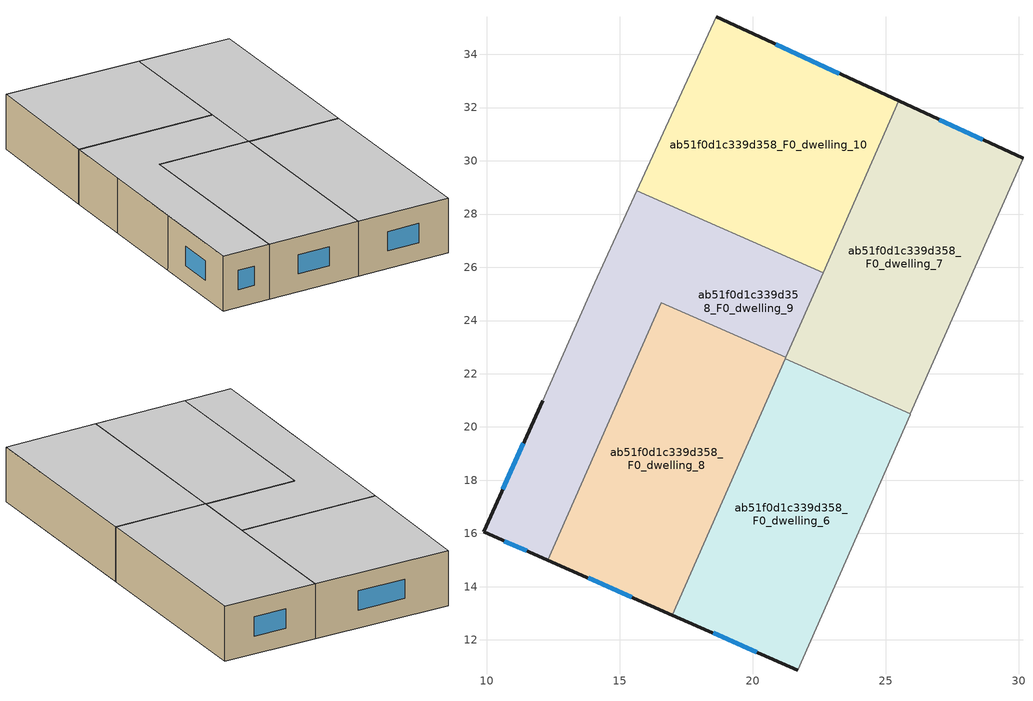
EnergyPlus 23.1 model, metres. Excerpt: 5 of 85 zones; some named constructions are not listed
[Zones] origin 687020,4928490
ab51f0d1c339d358_F0_dwelling_10
 floor ground (EU_floor_Construction): 25.48,32.25 22.64,25.79 15.64,28.87 18.63,35.41 z0
 wall outside (EU_wall_Construction): 25.48,32.25 18.63,35.41 z0:3
 wall to ab51f0d1c339d358_F0_dwelling_9 (EU_wall_Construction): 15.64,28.87 22.64,25.79 z0:3
 wall adiabatic (EU_wall_Construction): 18.63,35.41 15.64,28.87 z0:3
 wall to ab51f0d1c339d358_F0_dwelling_7 (EU_wall_Construction): 22.64,25.79 25.48,32.25 z0:3
 window (EU_Window_Construction): 23.26,33.28 20.86,34.38 z0.98:2.02
 ceiling to ab51f0d1c339d358_F1_dwelling_10 (EU_floor_Construction): 22.64,25.79 25.48,32.25 18.63,35.41 15.64,28.87 z3
ab51f0d1c339d358_F0_dwelling_6
 floor ground (EU_floor_Construction): 25.93,20.5 21.68,10.86 16.98,12.94 21.22,22.57 z0
 wall outside (EU_wall_Construction): 16.98,12.94 21.68,10.86 z0:3
 wall to ab51f0d1c339d358_F0_dwelling_7 (EU_wall_Construction): 25.93,20.5 21.22,22.57 z0:3
 wall to ab51f0d1c339d358_F0_dwelling_4 (EU_wall_Construction): 21.68,10.86 25.91,20.46 z0:3
 wall to ab51f0d1c339d358_F0_dwelling_8 (EU_wall_Construction): 21.22,22.57 16.98,12.94 z0:3
 wall to ab51f0d1c339d358_F0_dwelling_5 (EU_wall_Construction): 25.91,20.46 25.93,20.5 z0:3
 window (EU_Window_Construction): 18.51,12.26 20.15,11.54 z0.98:2.02
 ceiling to ab51f0d1c339d358_F1_dwelling_6 (EU_floor_Construction): 21.68,10.86 25.93,20.5 21.22,22.57 16.98,12.94 z3
ab51f0d1c339d358_F0_dwelling_7
 floor ground (EU_floor_Construction): 30.15,30.1 25.93,20.5 21.22,22.57 25.48,32.25 z0
 wall outside (EU_wall_Construction): 30.15,30.1 25.48,32.25 z0:3
 wall to ab51f0d1c339d358_F0_dwelling_5 (EU_wall_Construction): 25.93,20.5 30.15,30.1 z0:3
 wall to ab51f0d1c339d358_F0_dwelling_9 (EU_wall_Construction): 22.64,25.79 21.24,22.61 z0:3
 wall to ab51f0d1c339d358_F0_dwelling_8 (EU_wall_Construction): 21.24,22.61 21.22,22.57 z0:3
 window (EU_Window_Construction): 28.63,30.8 27,31.55 z0.98:2.02
 ceiling to ab51f0d1c339d358_F1_dwelling_7 (EU_floor_Construction): 25.93,20.5 30.15,30.1 25.48,32.25 21.22,22.57 z3
ab51f0d1c339d358_F0_dwelling_8
 floor ground (EU_floor_Construction): 21.24,22.61 16.98,12.94 12.3,15 16.56,24.67 z0
 wall outside (EU_wall_Construction): 12.3,15 16.98,12.94 z0:3
 wall to ab51f0d1c339d358_F0_dwelling_9 (EU_wall_Construction): 21.24,22.61 16.56,24.67 12.3,15 z0:3
 window (EU_Window_Construction): 13.82,14.33 15.46,13.61 z0.98:2.02
 ceiling to ab51f0d1c339d358_F1_dwelling_8 (EU_floor_Construction): 16.98,12.94 21.24,22.61 16.56,24.67 12.3,15 z3
ab51f0d1c339d358_F0_dwelling_9
 floor ground (EU_floor_Construction): 22.64,25.79 21.24,22.61 16.56,24.67 12.3,15 9.88,16.06 12.1,20.98 14.06,25.42 15.64,28.87 z0
 wall outside (EU_wall_Construction): 12.1,20.98 9.88,16.06 12.3,15 z0:3
 wall adiabatic (EU_wall_Construction): 15.64,28.87 14.06,25.42 12.1,20.98 z0:3
 window (EU_Window_Construction): 10.67,15.72 11.51,15.34 / 11.38,19.38 10.6,17.66 z0.98:2.02
 ceiling to ab51f0d1c339d358_F1_dwelling_9 (EU_floor_Construction): 21.24,22.61 22.64,25.79 15.64,28.87 14.06,25.42 12.1,20.98 9.88,16.06 12.3,15 16.56,24.67 z3
[SCHEDULE:FILE] Column Number=1; Rows to Skip at Top=0; Number of Hours of Data=8760; Column Separator=Comma; Interpolate to Timestep=No; Minutes per Item=60; Adjust Schedule for Daylight Savings=Yes
Name | File
EU_Step8_GainSchedule_ab51f0d1c339d358_F0_dwelling_10_f000 | ../../schedules/ab51f0d1c339d358/ab51f0d1c339d358_F0_dwelling_10_f000_gain.csv
EU_Step8_GainSchedule_ab51f0d1c339d358_F1_dwelling_0_f000 | ../../schedules/ab51f0d1c339d358/ab51f0d1c339d358_F1_dwelling_0_f000_gain.csv
EU_Step8_GainSchedule_ab51f0d1c339d358_F1_dwelling_1_f000 | ../../schedules/ab51f0d1c339d358/ab51f0d1c339d358_F1_dwelling_1_f000_gain.csv
EU_Step8_GainSchedule_ab51f0d1c339d358_F1_dwelling_2_f000 | ../../schedules/ab51f0d1c339d358/ab51f0d1c339d358_F1_dwelling_2_f000_gain.csv
EU_Step8_GainSchedule_ab51f0d1c339d358_F1_dwelling_3_f000 | ../../schedules/ab51f0d1c339d358/ab51f0d1c339d358_F1_dwelling_3_f000_gain.csv
EU_Step8_GainSchedule_ab51f0d1c339d358_F1_dwelling_4_f000 | ../../schedules/ab51f0d1c339d358/ab51f0d1c339d358_F1_dwelling_4_f000_gain.csv
EU_Step8_GainSchedule_ab51f0d1c339d358_F1_dwelling_5_f000 | ../../schedules/ab51f0d1c339d358/ab51f0d1c339d358_F1_dwelling_5_f000_gain.csv
EU_Step8_GainSchedule_ab51f0d1c339d358_F1_dwelling_6_f000 | ../../schedules/ab51f0d1c339d358/ab51f0d1c339d358_F1_dwelling_6_f000_gain.csv
EU_Step8_GainSchedule_ab51f0d1c339d358_F1_dwelling_7_f000 | ../../schedules/ab51f0d1c339d358/ab51f0d1c339d358_F1_dwelling_7_f000_gain.csv
EU_Step8_GainSchedule_ab51f0d1c339d358_F1_dwelling_8_f000 | ../../schedules/ab51f0d1c339d358/ab51f0d1c339d358_F1_dwelling_8_f000_gain.csv
EU_Step8_GainSchedule_ab51f0d1c339d358_F1_dwelling_9_f000 | ../../schedules/ab51f0d1c339d358/ab51f0d1c339d358_F1_dwelling_9_f000_gain.csv
EU_Step8_GainSchedule_ab51f0d1c339d358_F1_dwelling_10_f000 | ../../schedules/ab51f0d1c339d358/ab51f0d1c339d358_F1_dwelling_10_f000_gain.csv
EU_Step8_GainSchedule_ab51f0d1c339d358_F2_dwelling_0_f000 | ../../schedules/ab51f0d1c339d358/ab51f0d1c339d358_F2_dwelling_0_f000_gain.csv
EU_Step8_GainSchedule_ab51f0d1c339d358_F2_dwelling_1_f000 | ../../schedules/ab51f0d1c339d358/ab51f0d1c339d358_F2_dwelling_1_f000_gain.csv
EU_Step8_GainSchedule_ab51f0d1c339d358_F2_dwelling_2_f000 | ../../schedules/ab51f0d1c339d358/ab51f0d1c339d358_F2_dwelling_2_f000_gain.csv
EU_Step8_GainSchedule_ab51f0d1c339d358_F2_dwelling_3_f000 | ../../schedules/ab51f0d1c339d358/ab51f0d1c339d358_F2_dwelling_3_f000_gain.csv
EU_Step8_GainSchedule_ab51f0d1c339d358_F2_dwelling_4_f000 | ../../schedules/ab51f0d1c339d358/ab51f0d1c339d358_F2_dwelling_4_f000_gain.csv
EU_Step8_GainSchedule_ab51f0d1c339d358_F2_dwelling_5_f000 | ../../schedules/ab51f0d1c339d358/ab51f0d1c339d358_F2_dwelling_5_f000_gain.csv
EU_Step8_GainSchedule_ab51f0d1c339d358_F2_dwelling_6_f000 | ../../schedules/ab51f0d1c339d358/ab51f0d1c339d358_F2_dwelling_6_f000_gain.csv
EU_Step8_GainSchedule_ab51f0d1c339d358_F2_dwelling_7_f000 | ../../schedules/ab51f0d1c339d358/ab51f0d1c339d358_F2_dwelling_7_f000_gain.csv
EU_Step8_GainSchedule_ab51f0d1c339d358_F2_dwelling_8_f000 | ../../schedules/ab51f0d1c339d358/ab51f0d1c339d358_F2_dwelling_8_f000_gain.csv
EU_Step8_GainSchedule_ab51f0d1c339d358_F2_dwelling_9_f000 | ../../schedules/ab51f0d1c339d358/ab51f0d1c339d358_F2_dwelling_9_f000_gain.csv
EU_Step8_GainSchedule_ab51f0d1c339d358_F2_dwelling_10_f000 | ../../schedules/ab51f0d1c339d358/ab51f0d1c339d358_F2_dwelling_10_f000_gain.csv
EU_Step8_GainSchedule_ab51f0d1c339d358_F6_dwelling_3_f000 | ../../schedules/ab51f0d1c339d358/ab51f0d1c339d358_F6_dwelling_3_f000_gain.csv
EU_Step8_GainSchedule_ab51f0d1c339d358_F6_dwelling_4_f000 | ../../schedules/ab51f0d1c339d358/ab51f0d1c339d358_F6_dwelling_4_f000_gain.csv
EU_Step8_GainSchedule_ab51f0d1c339d358_F6_dwelling_5_f000 | ../../schedules/ab51f0d1c339d358/ab51f0d1c339d358_F6_dwelling_5_f000_gain.csv
EU_Step8_GainSchedule_ab51f0d1c339d358_F6_dwelling_6_f000 | ../../schedules/ab51f0d1c339d358/ab51f0d1c339d358_F6_dwelling_6_f000_gain.csv
EU_Step8_GainSchedule_ab51f0d1c339d358_F6_dwelling_7_f000 | ../../schedules/ab51f0d1c339d358/ab51f0d1c339d358_F6_dwelling_7_f000_gain.csv
EU_Step8_GainSchedule_ab51f0d1c339d358_F6_dwelling_8_f000 | ../../schedules/ab51f0d1c339d358/ab51f0d1c339d358_F6_dwelling_8_f000_gain.csv
EU_Step8_GainSchedule_ab51f0d1c339d358_F6_dwelling_9_f000 | ../../schedules/ab51f0d1c339d358/ab51f0d1c339d358_F6_dwelling_9_f000_gain.csv
EU_Step8_GainSchedule_ab51f0d1c339d358_F7_dwelling_0_f000 | ../../schedules/ab51f0d1c339d358/ab51f0d1c339d358_F7_dwelling_0_f000_gain.csv
EU_Step8_GainSchedule_ab51f0d1c339d358_F7_dwelling_1_f000 | ../../schedules/ab51f0d1c339d358/ab51f0d1c339d358_F7_dwelling_1_f000_gain.csv
EU_Step8_GainSchedule_ab51f0d1c339d358_F7_dwelling_2_f000 | ../../schedules/ab51f0d1c339d358/ab51f0d1c339d358_F7_dwelling_2_f000_gain.csv
EU_Step8_GainSchedule_ab51f0d1c339d358_F7_dwelling_3_f000 | ../../schedules/ab51f0d1c339d358/ab51f0d1c339d358_F7_dwelling_3_f000_gain.csv
EU_Step8_GainSchedule_ab51f0d1c339d358_F7_dwelling_4_f000 | ../../schedules/ab51f0d1c339d358/ab51f0d1c339d358_F7_dwelling_4_f000_gain.csv
EU_Step8_GainSchedule_ab51f0d1c339d358_F7_dwelling_5_f000 | ../../schedules/ab51f0d1c339d358/ab51f0d1c339d358_F7_dwelling_5_f000_gain.csv
EU_Step8_GainSchedule_ab51f0d1c339d358_F7_dwelling_6_f000 | ../../schedules/ab51f0d1c339d358/ab51f0d1c339d358_F7_dwelling_6_f000_gain.csv
EU_Step8_GainSchedule_ab51f0d1c339d358_F7_dwelling_7_f000 | ../../schedules/ab51f0d1c339d358/ab51f0d1c339d358_F7_dwelling_7_f000_gain.csv
EU_Step8_GainSchedule_ab51f0d1c339d358_F7_dwelling_8_f000 | ../../schedules/ab51f0d1c339d358/ab51f0d1c339d358_F7_dwelling_8_f000_gain.csv
EU_Step8_GainSchedule_ab51f0d1c339d358_F7_dwelling_9_f000 | ../../schedules/ab51f0d1c339d358/ab51f0d1c339d358_F7_dwelling_9_f000_gain.csv
